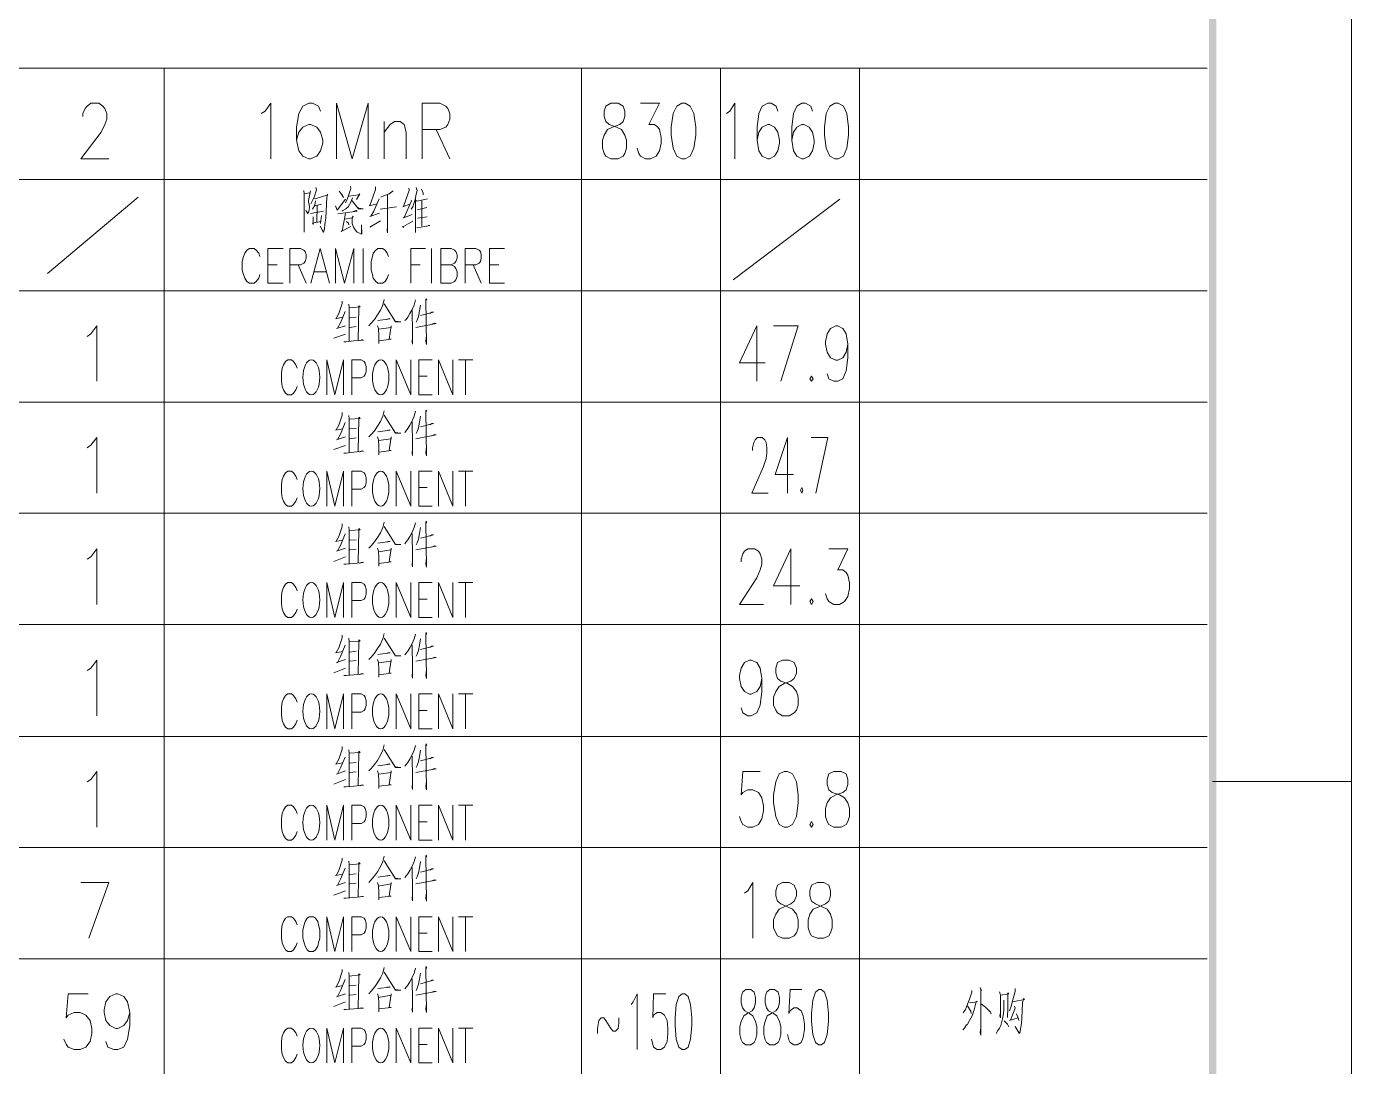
# Model space of a CAD drawing. Header units: millimetres. Extents: x 0 to 588, y 0 to 874.
# Drawn here: x 521.1 to 587.6, y 153.9 to 206.2 of the extents above; entities that cross this region are included whole.
import ezdxf

# ---------------------------------------------------------------- set-up
doc = ezdxf.new("R2010")
doc.units = ezdxf.units.MM
doc.layers.get('0').update_dxf_attribs({"lineweight": 18})

msp = doc.modelspace()

# ---------------------------------------------------------------- hatches: boundary and pattern name
for points in [[(580.453, 6.985), (580.813, 6.985), (580.453, 813.329)], [(580.813, 6.985), (580.453, 813.329), (580.813, 813.329)]]:
    msp.add_hatch(color=0).paths.add_polyline_path(points, flags=0)

# ---------------------------------------------------------------- linework, layer by layer
at = {"color": 0, "lineweight": 0}
for points in [[(587.608, 0), (587.608, 830.792)], [(587.608, 168.254), (580.623, 168.254)]]:
    msp.add_lwpolyline(points, dxfattribs=at)
at = {"color": 4, "lineweight": 0}
for points in [[(580.361, 204.065), (454.589, 204.065)], [(527.974, 204.065), (527.974, 16.804)], [(548.929, 204.065), (548.929, 16.804)], [(555.914, 204.065), (555.914, 20.995)], [(562.899, 204.065), (562.899, 16.804)], [(523.889, 201.631), (523.889, 201.779), (523.995, 202.033), (524.1, 202.16), (524.291, 202.309), (524.693, 202.309), (524.884, 202.16), (524.989, 202.033), (525.095, 201.779), (525.095, 201.504), (524.989, 201.229), (524.799, 200.848), (523.783, 199.515), (525.18, 199.515)], [(532.842, 201.779), (533.033, 201.906), (533.329, 202.309), (533.329, 199.515)], [(535.827, 201.906), (535.721, 202.16), (535.425, 202.309), (535.234, 202.309), (534.938, 202.16), (534.726, 201.779), (534.62, 201.102), (534.62, 200.446), (534.726, 199.917), (534.938, 199.642), (535.234, 199.515), (535.319, 199.515), (535.636, 199.642), (535.827, 199.917), (535.933, 200.298), (535.933, 200.446), (535.827, 200.848), (535.636, 201.102), (535.319, 201.229), (535.234, 201.229), (534.938, 201.102), (534.726, 200.848), (534.62, 200.446)], [(536.631, 199.515), (536.631, 202.309), (537.414, 199.515), (538.219, 202.309), (538.219, 199.515)], [(540.928, 199.515), (540.928, 202.309), (541.817, 202.309), (542.113, 202.16), (542.219, 202.033), (542.325, 201.779), (542.325, 201.504), (542.219, 201.229), (542.113, 201.102), (541.817, 200.975), (540.928, 200.975)], [(551.892, 202.309), (552.845, 202.309), (552.316, 201.229), (552.591, 201.229), (552.76, 201.102), (552.845, 200.975), (552.929, 200.573), (552.929, 200.298), (552.845, 199.917), (552.675, 199.642), (552.4, 199.515), (552.146, 199.515), (551.892, 199.642), (551.808, 199.769), (551.723, 200.044)], [(556.21, 201.779), (556.38, 201.906), (556.634, 202.309), (556.634, 199.515)], [(558.793, 201.906), (558.708, 202.16), (558.454, 202.309), (558.285, 202.309), (558.009, 202.16), (557.84, 201.779), (557.755, 201.102), (557.755, 200.446), (557.84, 199.917), (558.009, 199.642), (558.285, 199.515), (558.369, 199.515), (558.623, 199.642), (558.793, 199.917), (558.877, 200.298), (558.877, 200.446), (558.793, 200.848), (558.623, 201.102), (558.369, 201.229), (558.285, 201.229), (558.009, 201.102), (557.84, 200.848), (557.755, 200.446)], [(560.528, 201.906), (560.444, 202.16), (560.19, 202.309), (559.999, 202.309), (559.745, 202.16), (559.576, 201.779), (559.491, 201.102), (559.491, 200.446), (559.576, 199.917), (559.745, 199.642), (559.999, 199.515), (560.105, 199.515), (560.359, 199.642), (560.528, 199.917), (560.613, 200.298), (560.613, 200.446), (560.528, 200.848), (560.359, 201.102), (560.105, 201.229), (559.999, 201.229), (559.745, 201.102), (559.576, 200.848), (559.491, 200.446)], [(539.023, 201.377), (539.023, 199.515)], [(539.023, 200.848), (539.319, 201.229), (539.531, 201.377), (539.827, 201.377), (540.018, 201.229), (540.124, 200.848), (540.124, 199.515)], [(541.626, 200.975), (542.325, 199.515)], [(580.361, 198.477), (454.589, 198.477)], [(534.98, 197.927), (535.001, 197.737), (535.001, 195.832), (535.001, 196.191)], [(535.001, 197.758), (535.022, 197.758), (535.276, 197.8)], [(535.319, 197.906), (535.213, 197.419), (535.213, 197.334), (535.255, 197.229), (535.276, 197.08), (535.255, 196.953), (535.234, 196.848), (535.171, 196.763), (535.086, 196.911), (535.192, 196.784)], [(535.594, 198.075), (535.615, 197.948), (535.509, 197.588), (535.425, 197.419), (535.34, 197.25)], [(535.488, 197.525), (535.552, 197.504), (536.187, 197.694), (536.165, 197.737), (536.144, 197.588), (536.102, 196.869), (536.081, 196.551), (536.038, 196.213), (536.017, 195.98), (535.975, 195.832), (535.954, 195.832), (535.806, 196.128), (535.975, 195.832)], [(536.758, 197.885), (536.864, 197.758), (536.927, 197.652), (536.97, 197.567), (536.885, 197.758)], [(537.33, 198.118), (537.351, 198.012), (537.308, 197.927), (537.181, 197.525), (537.076, 197.292)], [(537.245, 197.631), (537.753, 197.694), (537.795, 197.758), (537.626, 197.461)], [(538.578, 198.096), (538.578, 197.969), (538.473, 197.631), (538.303, 197.165), (538.261, 197.144), (538.663, 197.25)], [(539.467, 197.906), (539.277, 197.758), (539.129, 197.694), (539.002, 197.652), (538.854, 197.588)], [(539.192, 197.715), (539.192, 195.789), (539.171, 195.937), (539.192, 196.064)], [(540.251, 198.033), (540.272, 197.927), (540.124, 197.504), (539.997, 197.123), (539.954, 197.102), (540.314, 197.229)], [(540.632, 198.075), (540.674, 197.927), (540.632, 197.737), (540.568, 197.461), (540.505, 197.271), (540.462, 197.102), (540.378, 196.975)], [(540.886, 197.991), (540.97, 197.779), (540.97, 197.694)], [(522.111, 193.757), (526.662, 197.588)], [(535.573, 197.398), (535.53, 197.186), (535.425, 196.975)], [(535.53, 197.144), (535.869, 197.229)], [(535.657, 197.144), (535.636, 196.34)], [(536.568, 197.144), (536.652, 196.932), (537.076, 197.483)], [(537.435, 197.546), (537.351, 197.334), (537.203, 197.102), (537.097, 196.996), (536.949, 196.911), (536.906, 196.89)], [(537.414, 197.419), (537.414, 197.398), (537.732, 196.996), (537.965, 196.996), (537.732, 197.038), (537.626, 197.123)], [(538.769, 197.504), (538.494, 196.89), (538.346, 196.636), (538.303, 196.615), (538.79, 196.784)], [(539.637, 197.102), (538.811, 196.975)], [(540.378, 197.44), (540.399, 197.398), (540.039, 196.594), (539.997, 196.551), (540.42, 196.721)], [(540.589, 197.483), (540.589, 195.81), (540.589, 196.149)], [(540.632, 197.419), (540.674, 197.377), (541.203, 197.504)], [(540.695, 196.953), (541.161, 197.059)], [(540.907, 197.398), (540.907, 196.128)], [(556.549, 193.44), (561.904, 197.483)], [(535.319, 196.763), (535.975, 196.89)], [(535.446, 196.594), (535.446, 196.213), (535.425, 196.276), (535.848, 196.361)], [(535.869, 196.657), (535.827, 196.255)], [(536.695, 196.742), (537.668, 196.89), (537.605, 196.911), (537.457, 196.869)], [(537.076, 196.763), (536.906, 195.895), (536.864, 195.853), (537.351, 196.107)], [(537.033, 196.488), (537.414, 196.551), (537.457, 196.636), (537.414, 196.509), (537.414, 196.255), (537.478, 196.086), (537.562, 195.937), (537.668, 195.832), (537.753, 195.789), (537.838, 195.747), (537.901, 195.726), (537.88, 196.191), (537.88, 195.747)], [(537.118, 196.361), (537.224, 196.276), (537.245, 196.191), (537.203, 196.297)], [(538.303, 196.086), (538.832, 196.403)], [(539.933, 196.107), (539.997, 196.064), (539.997, 196.107), (540.462, 196.382)], [(541.182, 196.594), (540.695, 196.53)], [(540.653, 196.064), (540.695, 196.043), (541.055, 196.107), (541.309, 196.17), (541.245, 196.17), (541.161, 196.128)], [(532.779, 194.604), (532.715, 194.773), (532.588, 194.921), (532.482, 195.006), (532.25, 195.006), (532.123, 194.921), (532.017, 194.773), (531.953, 194.604), (531.89, 194.35), (531.89, 193.927), (531.953, 193.694), (532.017, 193.524), (532.123, 193.355), (532.25, 193.27), (532.482, 193.27), (532.588, 193.355), (532.715, 193.524), (532.779, 193.694)], [(533.181, 193.27), (533.181, 195.006), (533.943, 195.006)], [(534.282, 193.27), (534.282, 195.006), (534.811, 195.006), (534.98, 194.921), (535.044, 194.858), (535.107, 194.689), (535.107, 194.519), (535.044, 194.35), (534.98, 194.265), (534.811, 194.181), (534.282, 194.181)], [(535.34, 193.27), (535.806, 195.006), (536.271, 193.27)], [(536.568, 193.27), (536.568, 195.006), (537.033, 193.27), (537.499, 195.006), (537.499, 193.27)], [(537.965, 195.006), (537.965, 193.27)], [(539.235, 194.604), (539.171, 194.773), (539.065, 194.921), (538.938, 195.006), (538.705, 195.006), (538.6, 194.921), (538.473, 194.773), (538.43, 194.604), (538.367, 194.35), (538.367, 193.927), (538.43, 193.694), (538.473, 193.524), (538.6, 193.355), (538.705, 193.27), (538.938, 193.27), (539.065, 193.355), (539.171, 193.524), (539.235, 193.694)], [(540.356, 193.27), (540.356, 195.006), (541.097, 195.006)], [(541.394, 195.006), (541.394, 193.27)], [(541.859, 193.27), (541.859, 195.006), (542.388, 195.006), (542.558, 194.921), (542.621, 194.858), (542.685, 194.689), (542.685, 194.519), (542.621, 194.35), (542.558, 194.265), (542.388, 194.181), (541.859, 194.181)], [(543.087, 193.27), (543.087, 195.006), (543.616, 195.006), (543.785, 194.921), (543.849, 194.858), (543.891, 194.689), (543.891, 194.519), (543.849, 194.35), (543.785, 194.265), (543.616, 194.181), (543.087, 194.181)], [(544.315, 193.27), (544.315, 195.006), (545.055, 195.006)], [(533.181, 194.181), (533.647, 194.181)], [(534.705, 194.181), (535.107, 193.27)], [(535.509, 193.842), (536.102, 193.842)], [(540.356, 194.181), (540.822, 194.181)], [(542.388, 194.181), (542.558, 194.096), (542.621, 194.011), (542.685, 193.842), (542.685, 193.609), (542.621, 193.44), (542.558, 193.355), (542.388, 193.27), (541.859, 193.27)], [(543.489, 194.181), (543.891, 193.27)], [(544.315, 194.181), (544.78, 194.181)], [(533.181, 193.27), (533.943, 193.27)], [(544.315, 193.27), (545.055, 193.27)], [(580.361, 192.889), (454.589, 192.889)], [(536.906, 192.36), (536.906, 192.254), (536.737, 191.746), (536.61, 191.492), (536.568, 191.471), (536.949, 191.556)], [(539.023, 192.445), (538.959, 192.17), (538.832, 191.916), (538.684, 191.683), (538.536, 191.45), (538.367, 191.26), (538.24, 191.133)], [(540.589, 192.424), (540.526, 192.17), (540.42, 191.937), (540.314, 191.746), (540.208, 191.556), (540.124, 191.45), (540.06, 191.387)], [(541.118, 192.487), (541.161, 192.424), (541.118, 192.445), (541.14, 190.18), (541.118, 190.349), (541.14, 190.646)], [(537.054, 191.852), (536.822, 191.281), (536.673, 191.006), (536.631, 190.984), (537.076, 191.133)], [(537.245, 192.212), (537.266, 192.043), (537.266, 190.349)], [(537.266, 192.022), (537.816, 192.085), (537.753, 192.127), (537.753, 192.043), (537.711, 190.413)], [(539.023, 192.233), (539.594, 191.323), (539.848, 191.323), (539.573, 191.365), (539.489, 191.514)], [(540.42, 191.895), (540.441, 190.752), (540.441, 190.201), (540.42, 190.328), (540.441, 190.519)], [(540.843, 192.17), (540.801, 191.873), (540.737, 191.598), (540.674, 191.408), (540.632, 191.302)], [(540.843, 191.641), (541.499, 191.81), (541.415, 191.81), (541.309, 191.746)], [(524.1, 190.582), (524.291, 190.73), (524.587, 191.133), (524.587, 188.339)], [(537.605, 191.556), (537.287, 191.535)], [(537.287, 191.048), (537.605, 191.09)], [(538.684, 191.133), (538.727, 190.984), (538.748, 190.646), (538.748, 190.244), (538.748, 190.371), (539.362, 190.455), (539.277, 190.455), (539.362, 191.133), (539.362, 191.048), (538.727, 190.963)], [(538.705, 191.387), (539.319, 191.471), (539.277, 191.492), (539.15, 191.45)], [(540.61, 191.048), (541.626, 191.238), (541.542, 191.26), (541.415, 191.217)], [(557.734, 191.133), (556.866, 189.27), (558.158, 189.27)], [(557.734, 191.133), (557.734, 188.339)], [(558.941, 188.339), (559.809, 191.133), (558.581, 191.133)], [(562.306, 190.201), (562.222, 189.799), (562.052, 189.524), (561.798, 189.397), (561.714, 189.397), (561.438, 189.524), (561.269, 189.799), (561.184, 190.201), (561.184, 190.328), (561.269, 190.73), (561.438, 190.984), (561.714, 191.133), (561.798, 191.133), (562.052, 190.984), (562.222, 190.73), (562.306, 190.201), (562.306, 189.524), (562.222, 188.868), (562.052, 188.466), (561.798, 188.339), (561.608, 188.339), (561.354, 188.466), (561.269, 188.72)], [(536.483, 190.498), (537.076, 190.709)], [(536.991, 190.328), (537.097, 190.328), (537.499, 190.371), (537.986, 190.413), (537.901, 190.434), (537.901, 190.413), (537.795, 190.392)], [(534.641, 188.995), (534.578, 189.164), (534.472, 189.333), (534.366, 189.418), (534.176, 189.418), (534.07, 189.333), (533.964, 189.164), (533.901, 188.995), (533.858, 188.762), (533.858, 188.339), (533.901, 188.085), (533.964, 187.915), (534.07, 187.746), (534.176, 187.661), (534.366, 187.661), (534.472, 187.746), (534.578, 187.915), (534.641, 188.085)], [(536.144, 187.661), (536.144, 189.418), (536.546, 187.661), (536.97, 189.418), (536.97, 187.661)], [(537.393, 187.661), (537.393, 189.418), (537.859, 189.418), (538.007, 189.333), (538.07, 189.249), (538.113, 189.079), (538.113, 188.825), (538.07, 188.677), (538.007, 188.593), (537.859, 188.508), (537.393, 188.508)], [(539.616, 187.661), (539.616, 189.418), (540.356, 187.661), (540.356, 189.418)], [(540.759, 187.661), (540.759, 189.418), (541.436, 189.418)], [(541.753, 187.661), (541.753, 189.418), (542.473, 187.661), (542.473, 189.418)], [(542.748, 189.418), (543.468, 189.418)], [(543.108, 189.418), (543.108, 187.661)], [(540.759, 188.593), (541.182, 188.593)], [(580.361, 187.301), (454.589, 187.301)], [(540.759, 187.661), (541.436, 187.661)], [(536.906, 186.772), (536.906, 186.645), (536.737, 186.137), (536.61, 185.904), (536.568, 185.883), (536.949, 185.947)], [(537.245, 186.624), (537.266, 186.455), (537.266, 184.761)], [(537.266, 186.434), (537.816, 186.476), (537.753, 186.539), (537.753, 186.455), (537.711, 184.825)], [(539.023, 186.857), (538.959, 186.582), (538.832, 186.328), (538.684, 186.095), (538.536, 185.862), (538.367, 185.672), (538.24, 185.545)], [(539.023, 186.645), (539.594, 185.735), (539.848, 185.735), (539.573, 185.777), (539.489, 185.926)], [(540.589, 186.836), (540.526, 186.582), (540.42, 186.349), (540.314, 186.137), (540.208, 185.968), (540.124, 185.862), (540.06, 185.777)], [(540.843, 186.582), (540.801, 186.285), (540.737, 186.01), (540.674, 185.82), (540.632, 185.714)], [(541.118, 186.899), (541.161, 186.836), (541.118, 186.857), (541.14, 184.592), (541.118, 184.761), (541.14, 185.058)], [(537.054, 186.264), (536.822, 185.693), (536.673, 185.418), (536.631, 185.396), (537.076, 185.545)], [(537.605, 185.968), (537.287, 185.947)], [(538.705, 185.799), (539.319, 185.883), (539.277, 185.904), (539.15, 185.862)], [(540.42, 186.307), (540.441, 185.164), (540.441, 184.613), (540.42, 184.719), (540.441, 184.931)], [(540.843, 186.053), (541.499, 186.222), (541.415, 186.222), (541.309, 186.158)], [(524.1, 184.994), (524.291, 185.142), (524.587, 185.523), (524.587, 182.729)], [(536.483, 184.91), (537.076, 185.121)], [(537.287, 185.46), (537.605, 185.502)], [(538.684, 185.545), (538.727, 185.396), (538.748, 185.058), (538.748, 184.656), (538.748, 184.783), (539.362, 184.867), (539.277, 184.867), (539.362, 185.545), (539.362, 185.46), (538.727, 185.375)], [(540.61, 185.46), (541.626, 185.65), (541.542, 185.672), (541.415, 185.608)], [(557.523, 184.867), (557.523, 184.994), (557.586, 185.269), (557.65, 185.396), (557.777, 185.523), (558.009, 185.523), (558.136, 185.396), (558.2, 185.269), (558.242, 184.994), (558.242, 184.74), (558.2, 184.465), (558.073, 184.063), (557.48, 182.729), (558.306, 182.729)], [(559.279, 185.523), (558.666, 183.661), (559.576, 183.661)], [(559.279, 185.523), (559.279, 182.729)], [(560.698, 182.729), (561.311, 185.523), (560.465, 185.523)], [(536.991, 184.74), (537.097, 184.74), (537.499, 184.783), (537.986, 184.825), (537.901, 184.846), (537.901, 184.825), (537.795, 184.804)], [(534.641, 183.407), (534.578, 183.576), (534.472, 183.745), (534.366, 183.83), (534.176, 183.83), (534.07, 183.745), (533.964, 183.576), (533.901, 183.407), (533.858, 183.153), (533.858, 182.751), (533.901, 182.497), (533.964, 182.327), (534.07, 182.158), (534.176, 182.073), (534.366, 182.073), (534.472, 182.158), (534.578, 182.327), (534.641, 182.497)], [(536.144, 182.073), (536.144, 183.83), (536.546, 182.073), (536.97, 183.83), (536.97, 182.073)], [(537.393, 182.073), (537.393, 183.83), (537.859, 183.83), (538.007, 183.745), (538.07, 183.661), (538.113, 183.491), (538.113, 183.237), (538.07, 183.068), (538.007, 183.005), (537.859, 182.92), (537.393, 182.92)], [(539.616, 182.073), (539.616, 183.83), (540.356, 182.073), (540.356, 183.83)], [(540.759, 182.073), (540.759, 183.83), (541.436, 183.83)], [(541.753, 182.073), (541.753, 183.83), (542.473, 182.073), (542.473, 183.83)], [(542.748, 183.83), (543.468, 183.83)], [(543.108, 183.83), (543.108, 182.073)], [(540.759, 183.005), (541.182, 183.005)], [(580.361, 181.713), (454.589, 181.713)], [(540.759, 182.073), (541.436, 182.073)], [(536.906, 181.184), (536.906, 181.057), (536.737, 180.549), (536.61, 180.316), (536.568, 180.295), (536.949, 180.359)], [(537.245, 181.036), (537.266, 180.867), (537.266, 179.173)], [(539.023, 181.269), (538.959, 180.994), (538.832, 180.74), (538.684, 180.507), (538.536, 180.274), (538.367, 180.084), (538.24, 179.957)], [(539.023, 181.057), (539.594, 180.147), (539.848, 180.147), (539.573, 180.168), (539.489, 180.338)], [(540.589, 181.227), (540.526, 180.994), (540.42, 180.761), (540.314, 180.549), (540.208, 180.38), (540.124, 180.274), (540.06, 180.189)], [(541.118, 181.311), (541.161, 181.227), (541.118, 181.269), (541.14, 179.004), (541.118, 179.173), (541.14, 179.47)], [(537.054, 180.676), (536.822, 180.105), (536.673, 179.83), (536.631, 179.808), (537.076, 179.957)], [(537.266, 180.846), (537.816, 180.888), (537.753, 180.951), (537.753, 180.867), (537.711, 179.237)], [(537.605, 180.38), (537.287, 180.359)], [(540.42, 180.697), (540.441, 179.576), (540.441, 179.025), (540.42, 179.131), (540.441, 179.343)], [(540.843, 180.994), (540.801, 180.697), (540.737, 180.422), (540.674, 180.232), (540.632, 180.126)], [(540.843, 180.465), (541.499, 180.634), (541.415, 180.634), (541.309, 180.57)], [(524.1, 179.406), (524.291, 179.533), (524.587, 179.935), (524.587, 177.141)], [(537.287, 179.872), (537.605, 179.914)], [(538.684, 179.957), (538.727, 179.808), (538.748, 179.47), (538.748, 179.068), (538.748, 179.195), (539.362, 179.279), (539.277, 179.279), (539.362, 179.957), (539.362, 179.872), (538.727, 179.787)], [(538.705, 180.211), (539.319, 180.295), (539.277, 180.316), (539.15, 180.274)], [(540.61, 179.872), (541.626, 180.062), (541.542, 180.084), (541.415, 180.02)], [(556.951, 179.279), (556.951, 179.406), (557.036, 179.681), (557.12, 179.808), (557.29, 179.935), (557.628, 179.935), (557.819, 179.808), (557.904, 179.681), (557.988, 179.406), (557.988, 179.152), (557.904, 178.877), (557.734, 178.475), (556.866, 177.141), (558.073, 177.141)], [(559.449, 179.935), (558.581, 178.073), (559.893, 178.073)], [(559.449, 179.935), (559.449, 177.141)], [(561.354, 179.935), (562.306, 179.935), (561.798, 178.877), (562.052, 178.877), (562.222, 178.75), (562.306, 178.602), (562.391, 178.221), (562.391, 177.946), (562.306, 177.544), (562.137, 177.29), (561.883, 177.141), (561.608, 177.141), (561.354, 177.29), (561.269, 177.417), (561.184, 177.671)], [(536.483, 179.3), (537.076, 179.533)], [(536.991, 179.152), (537.097, 179.152), (537.499, 179.195), (537.986, 179.237), (537.901, 179.258), (537.901, 179.237), (537.795, 179.216)], [(534.641, 177.819), (534.578, 177.988), (534.472, 178.157), (534.366, 178.242), (534.176, 178.242), (534.07, 178.157), (533.964, 177.988), (533.901, 177.819), (533.858, 177.565), (533.858, 177.163), (533.901, 176.909), (533.964, 176.739), (534.07, 176.57), (534.176, 176.485), (534.366, 176.485), (534.472, 176.57), (534.578, 176.739), (534.641, 176.909)], [(536.144, 176.485), (536.144, 178.242), (536.546, 176.485), (536.97, 178.242), (536.97, 176.485)], [(537.393, 176.485), (537.393, 178.242), (537.859, 178.242), (538.007, 178.157), (538.07, 178.073), (538.113, 177.903), (538.113, 177.649), (538.07, 177.48), (538.007, 177.395), (537.859, 177.332), (537.393, 177.332)], [(539.616, 176.485), (539.616, 178.242), (540.356, 176.485), (540.356, 178.242)], [(540.759, 176.485), (540.759, 178.242), (541.436, 178.242)], [(541.753, 176.485), (541.753, 178.242), (542.473, 176.485), (542.473, 178.242)], [(542.748, 178.242), (543.468, 178.242)], [(543.108, 178.242), (543.108, 176.485)], [(540.759, 177.395), (541.182, 177.395)], [(540.759, 176.485), (541.436, 176.485)], [(580.361, 176.125), (454.589, 176.125)], [(541.118, 175.723), (541.161, 175.639), (541.118, 175.681), (541.14, 173.416), (541.118, 173.585), (541.14, 173.861)], [(536.906, 175.596), (536.906, 175.469), (536.737, 174.961), (536.61, 174.728), (536.568, 174.707), (536.949, 174.771)], [(537.054, 175.088), (536.822, 174.517), (536.673, 174.22), (536.631, 174.22), (537.076, 174.369)], [(537.245, 175.448), (537.266, 175.258), (537.266, 173.585)], [(537.266, 175.258), (537.816, 175.3), (537.753, 175.363), (537.753, 175.258), (537.711, 173.649)], [(539.023, 175.681), (538.959, 175.406), (538.832, 175.152), (538.684, 174.919), (538.536, 174.686), (538.367, 174.496), (538.24, 174.369)], [(539.023, 175.448), (539.594, 174.559), (539.848, 174.559), (539.573, 174.58), (539.489, 174.75)], [(540.589, 175.639), (540.526, 175.406), (540.42, 175.173), (540.314, 174.961), (540.208, 174.792), (540.124, 174.686), (540.06, 174.601)], [(540.42, 175.109), (540.441, 173.988), (540.441, 173.437), (540.42, 173.543), (540.441, 173.755)], [(540.843, 175.406), (540.801, 175.088), (540.737, 174.834), (540.674, 174.644), (540.632, 174.538)], [(540.843, 174.877), (541.499, 175.046), (541.415, 175.046), (541.309, 174.982)], [(537.605, 174.792), (537.287, 174.75)], [(538.705, 174.623), (539.319, 174.707), (539.277, 174.728), (539.15, 174.686)], [(540.61, 174.284), (541.626, 174.474), (541.542, 174.496), (541.415, 174.432)], [(524.1, 173.818), (524.291, 173.945), (524.587, 174.347), (524.587, 171.553)], [(536.483, 173.712), (537.076, 173.945)], [(537.287, 174.284), (537.605, 174.326)], [(538.684, 174.369), (538.727, 174.22), (538.748, 173.861), (538.748, 173.48), (538.748, 173.607), (539.362, 173.691), (539.277, 173.691), (539.362, 174.369), (539.362, 174.284), (538.727, 174.199)], [(557.988, 173.416), (557.904, 173.014), (557.734, 172.76), (557.459, 172.633), (557.374, 172.633), (557.12, 172.76), (556.951, 173.014), (556.866, 173.416), (556.866, 173.564), (556.951, 173.945), (557.12, 174.22), (557.374, 174.347), (557.459, 174.347), (557.734, 174.22), (557.904, 173.945), (557.988, 173.416), (557.988, 172.76), (557.904, 172.083), (557.734, 171.702), (557.459, 171.553), (557.29, 171.553), (557.036, 171.702), (556.951, 171.956)], [(536.991, 173.564), (537.097, 173.564), (537.499, 173.607), (537.986, 173.649), (537.901, 173.67), (537.901, 173.649), (537.795, 173.628)], [(534.641, 172.231), (534.578, 172.4), (534.472, 172.569), (534.366, 172.654), (534.176, 172.654), (534.07, 172.569), (533.964, 172.4), (533.901, 172.231), (533.858, 171.977), (533.858, 171.575), (533.901, 171.321), (533.964, 171.151), (534.07, 170.982), (534.176, 170.897), (534.366, 170.897), (534.472, 170.982), (534.578, 171.151), (534.641, 171.321)], [(536.144, 170.897), (536.144, 172.654), (536.546, 170.897), (536.97, 172.654), (536.97, 170.897)], [(537.393, 170.897), (537.393, 172.654), (537.859, 172.654), (538.007, 172.569), (538.07, 172.485), (538.113, 172.315), (538.113, 172.061), (538.07, 171.892), (538.007, 171.807), (537.859, 171.723), (537.393, 171.723)], [(539.616, 170.897), (539.616, 172.654), (540.356, 170.897), (540.356, 172.654)], [(540.759, 170.897), (540.759, 172.654), (541.436, 172.654)], [(541.753, 170.897), (541.753, 172.654), (542.473, 170.897), (542.473, 172.654)], [(542.748, 172.654), (543.468, 172.654)], [(543.108, 172.654), (543.108, 170.897)], [(540.759, 171.807), (541.182, 171.807)], [(580.361, 170.516), (454.589, 170.516)], [(540.759, 170.897), (541.436, 170.897)], [(536.906, 170.008), (536.906, 169.881), (536.737, 169.373), (536.61, 169.14), (536.568, 169.119), (536.949, 169.183)], [(537.245, 169.839), (537.266, 169.67), (537.266, 167.997)], [(537.266, 169.67), (537.816, 169.712), (537.753, 169.775), (537.753, 169.67), (537.711, 168.061)], [(539.023, 170.093), (538.959, 169.818), (538.832, 169.564), (538.684, 169.31), (538.536, 169.098), (538.367, 168.908), (538.24, 168.781)], [(539.023, 169.86), (539.594, 168.95), (539.848, 168.95), (539.573, 168.992), (539.489, 169.14)], [(540.589, 170.051), (540.526, 169.818), (540.42, 169.585), (540.314, 169.373), (540.208, 169.204), (540.124, 169.098), (540.06, 169.013)], [(540.843, 169.818), (540.801, 169.5), (540.737, 169.246), (540.674, 169.056), (540.632, 168.95)], [(541.118, 170.135), (541.161, 170.051), (541.118, 170.093), (541.14, 167.828), (541.118, 167.997), (541.14, 168.273)], [(537.054, 169.479), (536.822, 168.929), (536.673, 168.632), (536.631, 168.611), (537.076, 168.781)], [(537.605, 169.204), (537.287, 169.162)], [(538.705, 169.035), (539.319, 169.119), (539.277, 169.14), (539.15, 169.098)], [(540.42, 169.521), (540.441, 168.4), (540.441, 167.849), (540.42, 167.955), (540.441, 168.167)], [(540.843, 169.289), (541.499, 169.458), (541.415, 169.458), (541.309, 169.394)], [(524.1, 168.23), (524.291, 168.357), (524.587, 168.759), (524.587, 165.965)], [(537.287, 168.696), (537.605, 168.738)], [(538.684, 168.781), (538.727, 168.611), (538.748, 168.273), (538.748, 167.892), (538.748, 168.019), (539.362, 168.082), (539.277, 168.082), (539.362, 168.781), (539.362, 168.696), (538.727, 168.611)], [(540.61, 168.696), (541.626, 168.886), (541.542, 168.908), (541.415, 168.844)], [(557.904, 168.759), (557.036, 168.759), (556.951, 167.574), (557.036, 167.701), (557.29, 167.828), (557.544, 167.828), (557.819, 167.701), (557.988, 167.426), (558.073, 167.024), (558.073, 166.77), (557.988, 166.368), (557.819, 166.092), (557.544, 165.965), (557.29, 165.965), (557.036, 166.092), (556.951, 166.241), (556.866, 166.495)], [(536.483, 168.124), (537.076, 168.357)], [(536.991, 167.976), (537.097, 167.976), (537.499, 168.019), (537.986, 168.061), (537.901, 168.082), (537.901, 168.061), (537.795, 168.04)], [(534.641, 166.643), (534.578, 166.812), (534.472, 166.981), (534.366, 167.066), (534.176, 167.066), (534.07, 166.981), (533.964, 166.812), (533.901, 166.643), (533.858, 166.389), (533.858, 165.965), (533.901, 165.733), (533.964, 165.563), (534.07, 165.394), (534.176, 165.309), (534.366, 165.309), (534.472, 165.394), (534.578, 165.563), (534.641, 165.733)], [(536.144, 165.309), (536.144, 167.066), (536.546, 165.309), (536.97, 167.066), (536.97, 165.309)], [(537.393, 165.309), (537.393, 167.066), (537.859, 167.066), (538.007, 166.981), (538.07, 166.897), (538.113, 166.727), (538.113, 166.473), (538.07, 166.304), (538.007, 166.219), (537.859, 166.135), (537.393, 166.135)], [(539.616, 165.309), (539.616, 167.066), (540.356, 165.309), (540.356, 167.066)], [(540.759, 165.309), (540.759, 167.066), (541.436, 167.066)], [(541.753, 165.309), (541.753, 167.066), (542.473, 165.309), (542.473, 167.066)], [(542.748, 167.066), (543.468, 167.066)], [(543.108, 167.066), (543.108, 165.309)], [(540.759, 166.219), (541.182, 166.219)], [(540.759, 165.309), (541.436, 165.309)], [(580.361, 164.928), (454.589, 164.928)], [(536.906, 164.399), (536.906, 164.293), (536.737, 163.785), (536.61, 163.531), (536.568, 163.531), (536.949, 163.595)], [(539.023, 164.505), (538.959, 164.23), (538.832, 163.976), (538.684, 163.722), (538.536, 163.51), (538.367, 163.32), (538.24, 163.171)], [(540.589, 164.463), (540.526, 164.23), (540.42, 163.997), (540.314, 163.785), (540.208, 163.616), (540.124, 163.51), (540.06, 163.425)], [(541.118, 164.547), (541.161, 164.463), (541.118, 164.505), (541.14, 162.24), (541.118, 162.409), (541.14, 162.685)], [(537.054, 163.891), (536.822, 163.341), (536.673, 163.044), (536.631, 163.023), (537.076, 163.171)], [(537.245, 164.251), (537.266, 164.082), (537.266, 162.409)], [(537.266, 164.06), (537.816, 164.124), (537.753, 164.187), (537.753, 164.082), (537.711, 162.473)], [(539.023, 164.272), (539.594, 163.362), (539.848, 163.362), (539.573, 163.404), (539.489, 163.552)], [(540.42, 163.933), (540.441, 162.812), (540.441, 162.261), (540.42, 162.367), (540.441, 162.579)], [(540.843, 164.23), (540.801, 163.912), (540.737, 163.658), (540.674, 163.468), (540.632, 163.362)], [(540.843, 163.701), (541.499, 163.87), (541.415, 163.87), (541.309, 163.806)], [(524.185, 160.377), (525.18, 163.171), (523.783, 163.171)], [(537.605, 163.616), (537.287, 163.574)], [(537.287, 163.108), (537.605, 163.15)], [(538.684, 163.171), (538.727, 163.023), (538.748, 162.685), (538.748, 162.304), (538.748, 162.431), (539.362, 162.494), (539.277, 162.494), (539.362, 163.171), (539.362, 163.108), (538.727, 163.002)], [(538.705, 163.447), (539.319, 163.531), (539.277, 163.531), (539.15, 163.51)], [(540.61, 163.108), (541.626, 163.298), (541.542, 163.32), (541.415, 163.256)], [(557.12, 162.642), (557.29, 162.769), (557.544, 163.171), (557.544, 160.377)], [(536.483, 162.536), (537.076, 162.769)], [(536.991, 162.388), (537.097, 162.388), (537.499, 162.431), (537.986, 162.473), (537.901, 162.473), (537.795, 162.452)], [(534.641, 161.055), (534.578, 161.224), (534.472, 161.393), (534.366, 161.457), (534.176, 161.457), (534.07, 161.393), (533.964, 161.224), (533.901, 161.055), (533.858, 160.801), (533.858, 160.377), (533.901, 160.145), (533.964, 159.975), (534.07, 159.806), (534.176, 159.721), (534.366, 159.721), (534.472, 159.806), (534.578, 159.975), (534.641, 160.145)], [(536.144, 159.721), (536.144, 161.457), (536.546, 159.721), (536.97, 161.457), (536.97, 159.721)], [(537.393, 159.721), (537.393, 161.457), (537.859, 161.457), (538.007, 161.393), (538.07, 161.309), (538.113, 161.139), (538.113, 160.885), (538.07, 160.716), (538.007, 160.631), (537.859, 160.547), (537.393, 160.547)], [(539.616, 159.721), (539.616, 161.457), (540.356, 159.721), (540.356, 161.457)], [(540.759, 159.721), (540.759, 161.457), (541.436, 161.457)], [(541.753, 159.721), (541.753, 161.457), (542.473, 159.721), (542.473, 161.457)], [(542.748, 161.457), (543.468, 161.457)], [(543.108, 161.457), (543.108, 159.721)], [(540.759, 160.631), (541.182, 160.631)], [(580.361, 159.34), (454.589, 159.34)], [(540.759, 159.721), (541.436, 159.721)], [(536.906, 158.811), (536.906, 158.705), (536.737, 158.197), (536.61, 157.943), (536.568, 157.922), (536.949, 158.007)], [(537.245, 158.663), (537.266, 158.494), (537.266, 156.821)], [(537.266, 158.472), (537.816, 158.536), (537.753, 158.599), (537.753, 158.494), (537.711, 156.864)], [(539.023, 158.917), (538.959, 158.621), (538.832, 158.388), (538.684, 158.134), (538.536, 157.922), (538.367, 157.732), (538.24, 157.583)], [(539.023, 158.684), (539.594, 157.774), (539.848, 157.774), (539.573, 157.816), (539.489, 157.964)], [(540.589, 158.875), (540.526, 158.621), (540.42, 158.409), (540.314, 158.197), (540.208, 158.028), (540.124, 157.922), (540.06, 157.837)], [(540.843, 158.621), (540.801, 158.324), (540.737, 158.07), (540.674, 157.88), (540.632, 157.753)], [(541.118, 158.959), (541.161, 158.875), (541.118, 158.917), (541.14, 156.652), (541.118, 156.821), (541.14, 157.097)], [(537.054, 158.303), (536.822, 157.753), (536.673, 157.456), (536.631, 157.435), (537.076, 157.583)], [(537.605, 158.028), (537.287, 157.986)], [(538.705, 157.859), (539.319, 157.922), (539.277, 157.943), (539.15, 157.922)], [(540.42, 158.345), (540.441, 157.224), (540.441, 156.673), (540.42, 156.779), (540.441, 156.991)], [(540.843, 158.091), (541.499, 158.282), (541.415, 158.282), (541.309, 158.218)], [(559.999, 157.816), (559.406, 157.816), (559.343, 156.61), (559.406, 156.737), (559.597, 156.885), (559.766, 156.885), (559.957, 156.737), (560.063, 156.483), (560.126, 156.081), (560.126, 155.805), (560.063, 155.403), (559.957, 155.149), (559.766, 155.022), (559.597, 155.022), (559.406, 155.149), (559.343, 155.276), (559.279, 155.551)], [(568.529, 157.753), (568.529, 157.668), (568.423, 157.329), (568.318, 157.075), (568.212, 156.8), (568.106, 156.631)], [(568.953, 157.901), (569.016, 157.753), (568.995, 157.816), (568.995, 155.509), (568.953, 155.657), (568.995, 155.89)], [(570.709, 157.859), (570.709, 157.71), (570.604, 157.287), (570.519, 156.97), (570.434, 156.737)], [(524.143, 157.583), (523.148, 157.583), (523.042, 156.377), (523.148, 156.525), (523.444, 156.652), (523.741, 156.652), (524.037, 156.525), (524.249, 156.25), (524.333, 155.848), (524.333, 155.594), (524.249, 155.192), (524.037, 154.916), (523.741, 154.789), (523.444, 154.789), (523.148, 154.916), (523.042, 155.065), (522.936, 155.319)], [(526.238, 156.652), (526.132, 156.25), (525.942, 155.996), (525.646, 155.848), (525.54, 155.848), (525.243, 155.996), (525.032, 156.25), (524.947, 156.652), (524.947, 156.779), (525.032, 157.181), (525.243, 157.456), (525.54, 157.583), (525.646, 157.583), (525.942, 157.456), (526.132, 157.181), (526.238, 156.652), (526.238, 155.996), (526.132, 155.319), (525.942, 154.916), (525.646, 154.789), (525.434, 154.789), (525.138, 154.916), (525.032, 155.192)], [(536.483, 156.948), (537.076, 157.181)], [(537.287, 157.52), (537.605, 157.562)], [(538.684, 157.583), (538.727, 157.435), (538.748, 157.097), (538.748, 156.694), (538.748, 156.843), (539.362, 156.906), (539.277, 156.906), (539.362, 157.583), (539.362, 157.52), (538.727, 157.414)], [(540.61, 157.52), (541.626, 157.71), (541.542, 157.732), (541.415, 157.668)], [(551.427, 157.054), (551.532, 157.181), (551.723, 157.583), (551.723, 154.789)], [(553.162, 157.583), (552.548, 157.583), (552.506, 156.377), (552.548, 156.525), (552.739, 156.652), (552.908, 156.652), (553.099, 156.525), (553.226, 156.25), (553.268, 155.848), (553.268, 155.594), (553.226, 155.192), (553.099, 154.916), (552.908, 154.789), (552.739, 154.789), (552.548, 154.916), (552.506, 155.065), (552.443, 155.319)], [(568.423, 157.16), (568.466, 157.139), (568.783, 157.181), (568.804, 157.224), (568.762, 157.181), (568.656, 156.779), (568.55, 156.483), (568.423, 156.25), (568.296, 156.038), (568.275, 156.038), (568.148, 155.848), (568.085, 155.784)], [(569.016, 157.075), (569.228, 156.927), (569.482, 156.673), (569.503, 156.589)], [(570.138, 157.266), (570.138, 156.758), (570.117, 156.504), (570.074, 156.335), (569.99, 155.996), (569.926, 155.869), (569.842, 155.742), (569.757, 155.594)], [(569.926, 157.689), (569.969, 157.52), (569.969, 156.377), (569.947, 156.483), (569.969, 156.631)], [(569.969, 157.52), (570.392, 157.583), (570.35, 157.647), (570.35, 156.758), (570.328, 156.525), (570.328, 156.398), (570.328, 156.631)], [(570.604, 157.224), (570.667, 157.202), (571.175, 157.308), (571.133, 157.351), (571.09, 157.118), (571.069, 156.737), (571.048, 156.377), (571.027, 156.102), (570.985, 155.827), (570.963, 155.678), (570.921, 155.594), (570.709, 155.954), (570.921, 155.615)], [(536.991, 156.8), (537.097, 156.8), (537.499, 156.843), (537.986, 156.864), (537.901, 156.885), (537.901, 156.864), (537.795, 156.864)], [(568.318, 156.991), (568.423, 156.821), (568.487, 156.716), (568.508, 156.61)], [(570.688, 156.97), (570.709, 156.864), (570.477, 156.271), (570.434, 156.25), (570.858, 156.377)], [(570.773, 156.589), (570.879, 156.335), (570.9, 156.25), (570.858, 156.377)], [(534.641, 155.467), (534.578, 155.636), (534.472, 155.784), (534.366, 155.869), (534.176, 155.869), (534.07, 155.784), (533.964, 155.636), (533.901, 155.467), (533.858, 155.213), (533.858, 154.789), (533.901, 154.557), (533.964, 154.387), (534.07, 154.218), (534.176, 154.133), (534.366, 154.133), (534.472, 154.218), (534.578, 154.387), (534.641, 154.557)], [(536.144, 154.133), (536.144, 155.869), (536.546, 154.133), (536.97, 155.869), (536.97, 154.133)], [(537.393, 154.133), (537.393, 155.869), (537.859, 155.869), (538.007, 155.784), (538.07, 155.721), (538.113, 155.551), (538.113, 155.297), (538.07, 155.128), (538.007, 155.043), (537.859, 154.959), (537.393, 154.959)], [(539.616, 154.133), (539.616, 155.869), (540.356, 154.133), (540.356, 155.869)], [(540.759, 154.133), (540.759, 155.869), (541.436, 155.869)], [(541.753, 154.133), (541.753, 155.869), (542.473, 154.133), (542.473, 155.869)], [(542.748, 155.869), (543.468, 155.869)], [(543.108, 155.869), (543.108, 154.133)], [(549.733, 155.594), (549.733, 155.848), (549.797, 156.25), (549.924, 156.377), (550.051, 156.377), (550.157, 156.25), (550.411, 155.848), (550.516, 155.721), (550.643, 155.721), (550.77, 155.848), (550.813, 156.123), (550.813, 156.377)], [(570.159, 156.229), (570.328, 156.059), (570.392, 155.932)], [(540.759, 155.043), (541.182, 155.043)], [(540.759, 154.133), (541.436, 154.133)]]:
    msp.add_lwpolyline(points, dxfattribs=at)
for points in [[(550.411, 202.309), (550.157, 202.16), (550.072, 201.906), (550.072, 201.631), (550.157, 201.377), (550.326, 201.229), (550.686, 201.102), (550.94, 200.975), (551.109, 200.7), (551.194, 200.446), (551.194, 200.044), (551.109, 199.769), (551.024, 199.642), (550.77, 199.515), (550.411, 199.515), (550.157, 199.642), (550.072, 199.769), (549.987, 200.044), (549.987, 200.446), (550.072, 200.7), (550.241, 200.975), (550.495, 201.102), (550.855, 201.229), (551.024, 201.377), (551.109, 201.631), (551.109, 201.906), (551.024, 202.16), (550.77, 202.309)], [(553.967, 202.309), (553.713, 202.16), (553.543, 201.779), (553.437, 201.102), (553.437, 200.7), (553.543, 200.044), (553.713, 199.642), (553.967, 199.515), (554.136, 199.515), (554.39, 199.642), (554.58, 200.044), (554.665, 200.7), (554.665, 201.102), (554.58, 201.779), (554.39, 202.16), (554.136, 202.309)], [(561.65, 202.309), (561.396, 202.16), (561.227, 201.779), (561.142, 201.102), (561.142, 200.7), (561.227, 200.044), (561.396, 199.642), (561.65, 199.515), (561.819, 199.515), (562.095, 199.642), (562.264, 200.044), (562.349, 200.7), (562.349, 201.102), (562.264, 201.779), (562.095, 202.16), (561.819, 202.309)], [(560.486, 188.593), (560.401, 188.466), (560.486, 188.339), (560.571, 188.466)], [(559.999, 183.005), (559.936, 182.878), (559.999, 182.729), (560.041, 182.878)], [(560.486, 177.417), (560.401, 177.29), (560.486, 177.141), (560.571, 177.29)], [(559.025, 174.347), (558.771, 174.22), (558.687, 173.945), (558.687, 173.691), (558.771, 173.416), (558.941, 173.289), (559.279, 173.162), (559.533, 173.014), (559.724, 172.76), (559.809, 172.485), (559.809, 172.083), (559.724, 171.829), (559.618, 171.702), (559.364, 171.553), (559.025, 171.553), (558.771, 171.702), (558.687, 171.829), (558.581, 172.083), (558.581, 172.485), (558.687, 172.76), (558.856, 173.014), (559.11, 173.162), (559.449, 173.289), (559.618, 173.416), (559.724, 173.691), (559.724, 173.945), (559.618, 174.22), (559.364, 174.347)], [(559.11, 168.759), (558.856, 168.632), (558.687, 168.23), (558.581, 167.574), (558.581, 167.172), (558.687, 166.495), (558.856, 166.092), (559.11, 165.965), (559.279, 165.965), (559.533, 166.092), (559.724, 166.495), (559.809, 167.172), (559.809, 167.574), (559.724, 168.23), (559.533, 168.632), (559.279, 168.759)], [(561.608, 168.759), (561.354, 168.632), (561.269, 168.357), (561.269, 168.103), (561.354, 167.828), (561.523, 167.701), (561.883, 167.574), (562.137, 167.426), (562.306, 167.172), (562.391, 166.897), (562.391, 166.495), (562.306, 166.241), (562.222, 166.092), (561.968, 165.965), (561.608, 165.965), (561.354, 166.092), (561.269, 166.241), (561.184, 166.495), (561.184, 166.897), (561.269, 167.172), (561.438, 167.426), (561.714, 167.574), (562.052, 167.701), (562.222, 167.828), (562.306, 168.103), (562.306, 168.357), (562.222, 168.632), (561.968, 168.759)], [(560.486, 166.241), (560.401, 166.092), (560.486, 165.965), (560.571, 166.092)], [(559.025, 163.171), (558.771, 163.044), (558.687, 162.769), (558.687, 162.515), (558.771, 162.24), (558.941, 162.113), (559.279, 161.965), (559.533, 161.838), (559.724, 161.584), (559.809, 161.309), (559.809, 160.907), (559.724, 160.653), (559.618, 160.504), (559.364, 160.377), (559.025, 160.377), (558.771, 160.504), (558.687, 160.653), (558.581, 160.907), (558.581, 161.309), (558.687, 161.584), (558.856, 161.838), (559.11, 161.965), (559.449, 162.113), (559.618, 162.24), (559.724, 162.515), (559.724, 162.769), (559.618, 163.044), (559.364, 163.171)], [(560.761, 163.171), (560.486, 163.044), (560.401, 162.769), (560.401, 162.515), (560.486, 162.24), (560.676, 162.113), (561.015, 161.965), (561.269, 161.838), (561.438, 161.584), (561.523, 161.309), (561.523, 160.907), (561.438, 160.653), (561.354, 160.504), (561.1, 160.377), (560.761, 160.377), (560.486, 160.504), (560.401, 160.653), (560.317, 160.907), (560.317, 161.309), (560.401, 161.584), (560.571, 161.838), (560.846, 161.965), (561.184, 162.113), (561.354, 162.24), (561.438, 162.515), (561.438, 162.769), (561.354, 163.044), (561.1, 163.171)], [(535.255, 161.457), (535.149, 161.393), (535.044, 161.224), (535.001, 161.055), (534.938, 160.801), (534.938, 160.377), (535.001, 160.145), (535.044, 159.975), (535.149, 159.806), (535.255, 159.721), (535.467, 159.721), (535.573, 159.806), (535.679, 159.975), (535.721, 160.145), (535.784, 160.377), (535.784, 160.801), (535.721, 161.055), (535.679, 161.224), (535.573, 161.393), (535.467, 161.457)], [(557.184, 157.816), (557.015, 157.668), (556.951, 157.414), (556.951, 157.139), (557.015, 156.885), (557.142, 156.737), (557.374, 156.61), (557.544, 156.483), (557.671, 156.208), (557.734, 155.954), (557.734, 155.551), (557.671, 155.276), (557.607, 155.149), (557.438, 155.022), (557.184, 155.022), (557.015, 155.149), (556.951, 155.276), (556.888, 155.551), (556.888, 155.954), (556.951, 156.208), (557.078, 156.483), (557.247, 156.61), (557.501, 156.737), (557.607, 156.885), (557.671, 157.139), (557.671, 157.414), (557.607, 157.668), (557.438, 157.816)], [(558.39, 157.816), (558.221, 157.668), (558.158, 157.414), (558.158, 157.139), (558.221, 156.885), (558.327, 156.737), (558.581, 156.61), (558.75, 156.483), (558.877, 156.208), (558.941, 155.954), (558.941, 155.551), (558.877, 155.276), (558.814, 155.149), (558.623, 155.022), (558.39, 155.022), (558.221, 155.149), (558.158, 155.276), (558.094, 155.551), (558.094, 155.954), (558.158, 156.208), (558.263, 156.483), (558.454, 156.61), (558.687, 156.737), (558.814, 156.885), (558.877, 157.139), (558.877, 157.414), (558.814, 157.668), (558.623, 157.816)], [(560.846, 157.816), (560.676, 157.668), (560.549, 157.266), (560.486, 156.61), (560.486, 156.208), (560.549, 155.551), (560.676, 155.149), (560.846, 155.022), (560.973, 155.022), (561.142, 155.149), (561.269, 155.551), (561.333, 156.208), (561.333, 156.61), (561.269, 157.266), (561.142, 157.668), (560.973, 157.816)], [(553.988, 157.583), (553.818, 157.456), (553.691, 157.054), (553.628, 156.377), (553.628, 155.996), (553.691, 155.319), (553.818, 154.916), (553.988, 154.789), (554.115, 154.789), (554.284, 154.916), (554.411, 155.319), (554.475, 155.996), (554.475, 156.377), (554.411, 157.054), (554.284, 157.456), (554.115, 157.583)]]:
    msp.add_lwpolyline(points, close=True, dxfattribs=at)
for centre, major_axis, ratio in [((535.361, 188.54), (0, 0.878), 0.481928), ((538.843, 188.54), (0, 0.878), 0.46988), ((535.361, 182.952), (0, 0.878), 0.481928), ((538.843, 182.952), (0, 0.878), 0.46988), ((535.361, 177.364), (0, 0.878), 0.481928), ((538.843, 177.364), (0, 0.878), 0.46988), ((535.361, 171.776), (0, 0.878), 0.481928), ((538.843, 171.776), (0, 0.878), 0.46988), ((535.361, 166.188), (0, 0.878), 0.481928), ((538.843, 166.188), (0, 0.878), 0.46988), ((538.843, 160.589), (0, 0.868), 0.47561), ((535.361, 155.001), (0, 0.868), 0.487805), ((538.843, 155.001), (0, 0.868), 0.47561)]:
    msp.add_ellipse(centre, major_axis=major_axis, ratio=ratio, dxfattribs=at)

doc.saveas('drawing.dxf')
